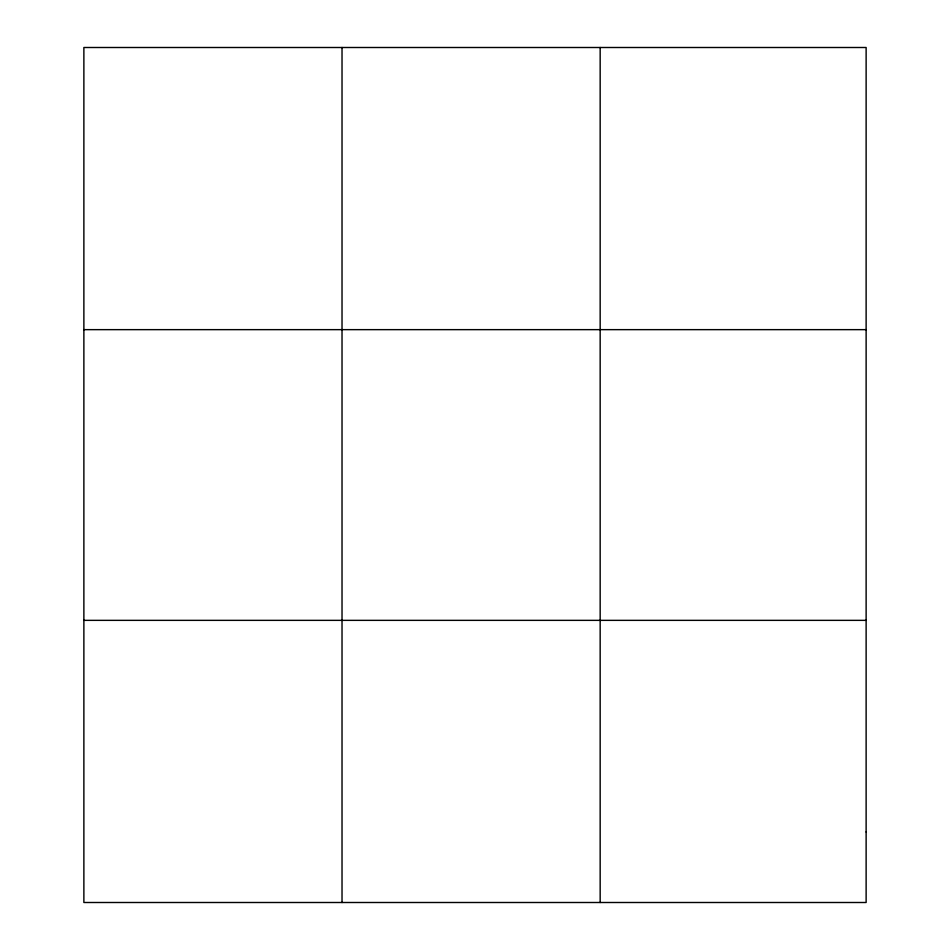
<?xml version="1.0" encoding="UTF-8"?>
<svg xmlns="http://www.w3.org/2000/svg" width="950" height="950" viewBox="0 0 950 950"><rect width="100%" height="100%" fill="white"/><g stroke="black" fill="none" stroke-linecap="round" stroke-linejoin="round"><path stroke-width="1.43" d="M342.024 47.5L342.024 902.5M600.163 47.5L600.163 902.5M83.873 329.65L866.127 329.65M83.873 620.35L866.127 620.35M866.127 831.962L866.127 902.5L83.873 902.5L83.873 47.5L866.127 47.5L866.127 831.962"/></g></svg>
